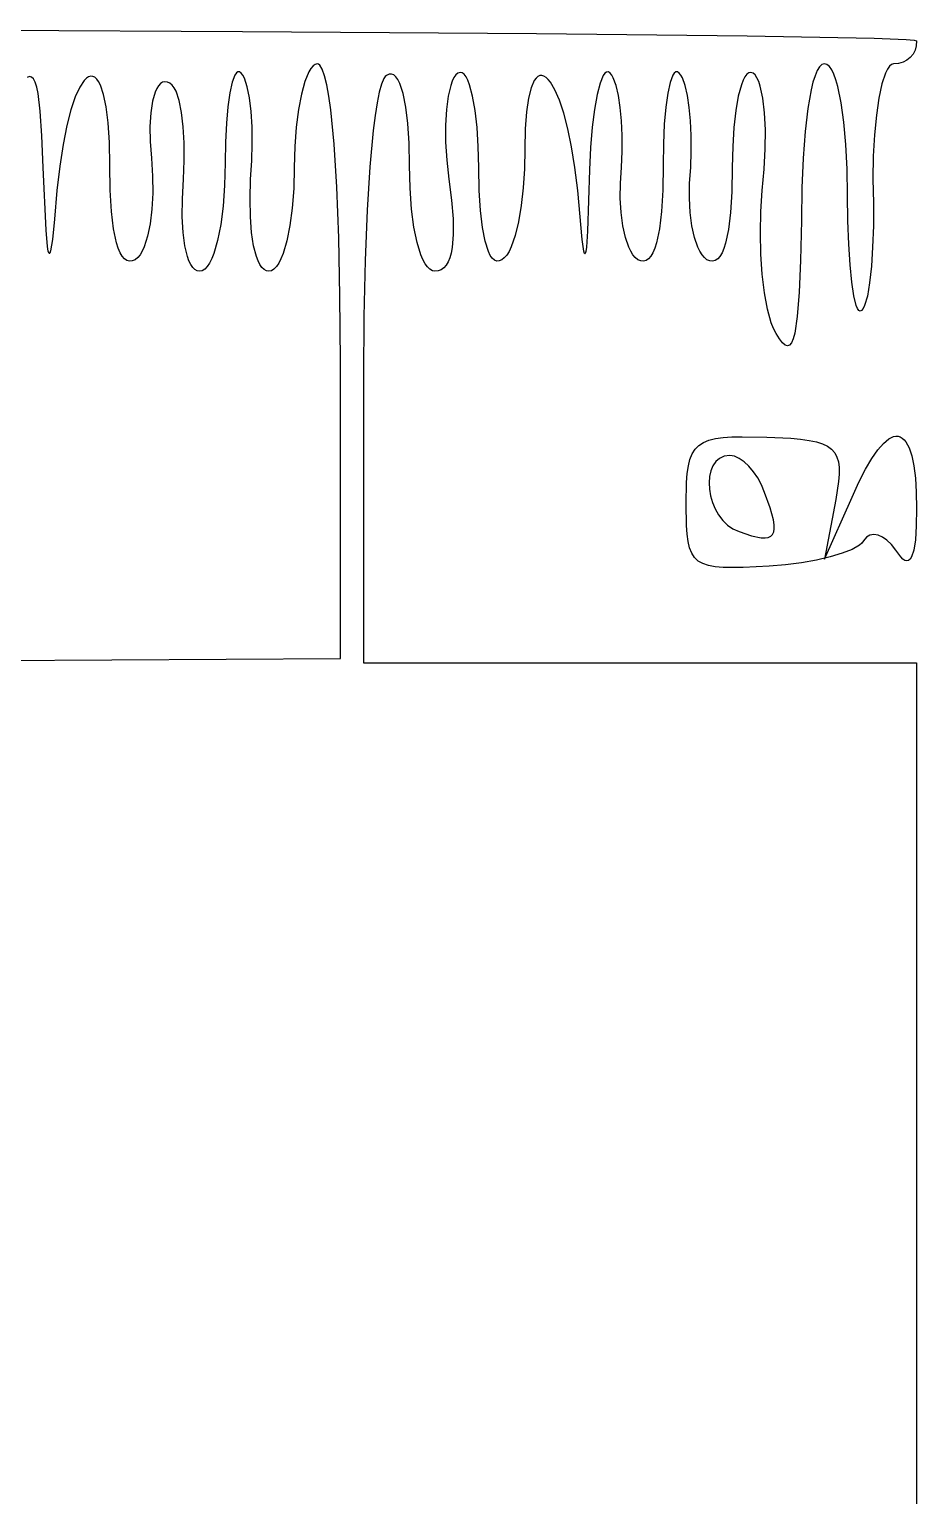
# Model space of a CAD drawing. Extents: x 27 to 7227, y -6929 to 395.
# Drawn here: x 6921 to 7227, y -6422 to -5917 of the extents above; entities that cross this region are included whole.
import ezdxf

# ---------------------------------------------------------------- set-up
doc = ezdxf.new("R2010")
doc.units = 0

msp = doc.modelspace()

# ---------------------------------------------------------------- linework, layer by layer
at = {"layer": 'Layer 1'}
for p, q in [((6864.97023, -5917.019241), (6994.624969, -5917.721136)), ((6994.624969, -5917.721136), (7095.858165, -5918.46954)), ((7095.858165, -5918.46954), (7168.445418, -5919.262127)), ((7168.445418, -5919.262127), (7212.16233, -5920.096572)), ((7212.16233, -5920.096572), (7223.124282, -5920.528765)), ((7223.124282, -5920.528765), (7225.868861, -5920.748477)), ((7226.213992, -5924.219964), (7225.528763, -5925.57492)), ((7225.868861, -5920.748477), (7226.7845, -5920.97055)), ((7226.638772, -5922.678973), (7226.213992, -5924.219964)), ((7226.7845, -5920.97055), (7226.638772, -5922.678973)), ((7018.91997, -5929.628286), (7018.194239, -5930.503233)), ((7019.657328, -5929.090528), (7018.91997, -5929.628286)), ((7020.4005, -5928.9074), (7019.657328, -5929.090528)), ((7020.842285, -5929.023164), (7020.4005, -5928.9074)), ((7021.274478, -5929.368422), (7020.842285, -5929.023164)), ((7022.108923, -5930.735208), (7021.274478, -5929.368422)), ((7194.160522, -5929.174118), (7193.326077, -5929.957596)), ((7195.0345, -5928.90805), (7194.160522, -5929.174118)), ((7195.908478, -5929.145826), (7195.0345, -5928.90805)), ((7196.742923, -5929.842877), (7195.908478, -5929.145826)), ((7197.53551, -5930.974784), (7196.742923, -5929.842877)), ((7217.400577, -5929.734354), (7216.713991, -5930.734097)), ((7218.112742, -5929.118308), (7217.400577, -5929.734354)), ((7218.847, -5928.90805), (7218.112742, -5929.118308)), ((7220.555423, -5928.762322), (7218.847, -5928.90805)), ((7222.096414, -5928.337542), (7220.555423, -5928.762322)), ((7223.45137, -5927.652313), (7222.096414, -5928.337542)), ((7224.601688, -5926.725238), (7223.45137, -5927.652313)), ((7225.528763, -5925.57492), (7224.601688, -5926.725238)), ((6921.282275, -5933.286758), (6920.474766, -5933.595658)), ((6922.014207, -5933.449923), (6921.282275, -5933.286758)), ((6922.674051, -5934.101432), (6922.014207, -5933.449923)), ((6923.265294, -5935.257562), (6922.674051, -5934.101432)), ((6940.110022, -5934.621048), (6938.576003, -5936.942804)), ((6940.870346, -5933.861671), (6940.110022, -5934.621048)), ((6941.620788, -5933.372481), (6940.870346, -5933.861671)), ((6942.357276, -5933.155367), (6941.620788, -5933.372481)), ((6943.075742, -5933.212219), (6942.357276, -5933.155367)), ((6943.772117, -5933.544926), (6943.075742, -5933.212219)), ((6944.44233, -5934.155377), (6943.772117, -5933.544926)), ((6945.082312, -5935.045462), (6944.44233, -5934.155377)), ((6991.999133, -5932.789434), (6991.053454, -5935.249751)), ((6992.514993, -5932.059827), (6991.999133, -5932.789434)), ((6993.056433, -5931.687175), (6992.514993, -5932.059827)), ((6993.621127, -5931.688919), (6993.056433, -5931.687175)), ((6994.20675, -5932.0825), (6993.621127, -5931.688919)), ((6994.783071, -5932.832647), (6994.20675, -5932.0825)), ((6995.31986, -5933.879287), (6994.783071, -5932.832647)), ((6996.265539, -5936.782981), (6995.31986, -5933.879287)), ((7016.144946, -5934.9768), (7014.943469, -5939.325375)), ((7017.485949, -5931.697928), (7016.144946, -5934.9768)), ((7018.194239, -5930.503233), (7017.485949, -5931.697928)), ((7022.90151, -5932.983341), (7022.108923, -5930.735208)), ((7023.649914, -5936.088403), (7022.90151, -5932.983341)), ((7043.348072, -5933.931193), (7042.513627, -5935.879717)), ((7043.780265, -5933.289977), (7043.348072, -5933.931193)), ((7044.22205, -5932.8768), (7043.780265, -5933.289977)), ((7045.096028, -5932.465779), (7044.22205, -5932.8768)), ((7045.930473, -5932.416363), (7045.096028, -5932.465779)), ((7046.72306, -5932.718088), (7045.930473, -5932.416363)), ((7047.471464, -5933.360491), (7046.72306, -5932.718088)), ((7048.173359, -5934.333105), (7047.471464, -5933.360491)), ((7048.82642, -5935.625467), (7048.173359, -5934.333105)), ((7066.85749, -5934.84039), (7066.323027, -5936.337004)), ((7067.45474, -5933.61934), (7066.85749, -5934.84039)), ((7068.112452, -5932.693622), (7067.45474, -5933.61934)), ((7068.8283, -5932.083), (7068.112452, -5932.693622)), ((7069.562558, -5931.838062), (7068.8283, -5932.083)), ((7070.274723, -5931.983796), (7069.562558, -5931.838062)), ((7070.961309, -5932.501598), (7070.274723, -5931.983796)), ((7071.618827, -5933.372866), (7070.961309, -5932.501598)), ((7072.243789, -5934.578995), (7071.618827, -5933.372866)), ((7072.832707, -5936.101384), (7072.243789, -5934.578995)), ((7095.122032, -5934.699729), (7094.029855, -5937.180392)), ((7095.72771, -5933.861626), (7095.122032, -5934.699729)), ((7096.367688, -5933.287606), (7095.72771, -5933.861626)), ((7097.037897, -5932.974617), (7096.367688, -5933.287606)), ((7097.734267, -5932.919606), (7097.037897, -5932.974617)), ((7098.452729, -5933.119522), (7097.734267, -5932.919606)), ((7099.189213, -5933.571313), (7098.452729, -5933.119522)), ((7099.939649, -5934.271925), (7099.189213, -5933.571313)), ((7100.699968, -5935.218308), (7099.939649, -5934.271925)), ((7118.871707, -5932.938805), (7117.769449, -5935.585149)), ((7119.445509, -5932.144089), (7118.871707, -5932.938805)), ((7120.029776, -5931.72493), (7119.445509, -5932.144089)), ((7120.621019, -5931.698771), (7120.029776, -5931.72493)), ((7121.21575, -5932.08305), (7120.621019, -5931.698771)), ((7121.792265, -5932.806068), (7121.21575, -5932.08305)), ((7122.330411, -5933.77442), (7121.792265, -5932.806068)), ((7123.286941, -5936.386664), (7122.330411, -5933.77442)), ((7142.820633, -5932.802386), (7141.874954, -5935.292156)), ((7143.336493, -5932.065609), (7142.820633, -5932.802386)), ((7143.877933, -5931.689276), (7143.336493, -5932.065609)), ((7144.442627, -5931.689663), (7143.877933, -5931.689276)), ((7145.02825, -5932.08305), (7144.442627, -5931.689663)), ((7145.604765, -5932.806068), (7145.02825, -5932.08305)), ((7146.142911, -5933.77442), (7145.604765, -5932.806068)), ((7147.099441, -5936.386664), (7146.142911, -5933.77442)), ((7167.012761, -5934.579023), (7166.423843, -5936.101412)), ((7167.637723, -5933.372895), (7167.012761, -5934.579023)), ((7168.295241, -5932.501629), (7167.637723, -5933.372895)), ((7168.981827, -5931.983831), (7168.295241, -5932.501629)), ((7169.693992, -5931.838104), (7168.981827, -5931.983831)), ((7170.42825, -5932.08305), (7169.693992, -5931.838104)), ((7171.144098, -5932.71209), (7170.42825, -5932.08305)), ((7171.80181, -5933.692269), (7171.144098, -5932.71209)), ((7172.39906, -5935.002658), (7171.80181, -5933.692269)), ((7191.785086, -5932.988414), (7191.083191, -5935.191571)), ((7192.53349, -5931.236392), (7191.785086, -5932.988414)), ((7193.326077, -5929.957596), (7192.53349, -5931.236392)), ((7198.283914, -5932.517131), (7197.53551, -5930.974784)), ((7198.985809, -5934.445501), (7198.283914, -5932.517131)), ((7199.63887, -5936.735477), (7198.985809, -5934.445501)), ((7216.056473, -5932.095445), (7214.842593, -5935.814592)), ((7216.713991, -5930.734097), (7216.056473, -5932.095445)), ((6923.791424, -5936.934593), (6923.265294, -5935.257562)), ((6924.255931, -5939.1488), (6923.791424, -5936.934593)), ((6925.014024, -5945.253861), (6924.255931, -5939.1488)), ((6938.576003, -5936.942804), (6937.051286, -5940.322633)), ((6945.687995, -5936.21707), (6945.082312, -5935.045462)), ((6946.78018, -5939.412413), (6945.687995, -5936.21707)), ((6947.686329, -5943.756523), (6946.78018, -5939.412413)), ((6964.537243, -5938.662059), (6963.647375, -5941.806062)), ((6965.087985, -5937.431897), (6964.537243, -5938.662059)), ((6965.706164, -5936.448233), (6965.087985, -5937.431897)), ((6966.389456, -5935.725018), (6965.706164, -5936.448233)), ((6967.135534, -5935.276206), (6966.389456, -5935.725018)), ((6967.942074, -5935.115749), (6967.135534, -5935.276206)), ((6968.80675, -5935.2576), (6967.942074, -5935.115749)), ((6969.662706, -5935.570945), (6968.80675, -5935.2576)), ((6970.44541, -5936.201714), (6969.662706, -5935.570945)), ((6971.156025, -5937.132467), (6970.44541, -5936.201714)), ((6971.795715, -5938.345762), (6971.156025, -5937.132467)), ((6972.866967, -5941.550217), (6971.795715, -5938.345762)), ((6990.238, -5938.9286), (6989.571374, -5943.686455)), ((6991.053454, -5935.249751), (6990.238, -5938.9286)), ((6997.025183, -5940.635453), (6996.265539, -5936.782981)), ((7014.943469, -5939.325375), (7013.928027, -5944.604129)), ((7024.351809, -5940.025975), (7023.649914, -5936.088403)), ((7025.00487, -5944.77164), (7024.351809, -5940.025975)), ((7041.72104, -5938.686327), (7040.972636, -5942.31498)), ((7042.513627, -5935.879717), (7041.72104, -5938.686327)), ((7049.976738, -5939.127575), (7048.82642, -5935.625467)), ((7050.903813, -5943.783099), (7049.976738, -5939.127575)), ((7066.323027, -5936.337004), (7065.451762, -5940.077861)), ((7073.888456, -5940.020525), (7072.832707, -5936.101384)), ((7074.758171, -5944.981463), (7073.888456, -5940.020525)), ((7094.029855, -5937.180392), (7093.123712, -5940.754014)), ((7102.233979, -5937.836174), (7100.699968, -5935.218308)), ((7103.758688, -5941.400494), (7102.233979, -5937.836174)), ((7116.750906, -5939.524438), (7115.843985, -5944.617147)), ((7117.769449, -5935.585149), (7116.750906, -5939.524438)), ((7124.076041, -5939.798861), (7123.286941, -5936.386664)), ((7124.688406, -5943.890088), (7124.076041, -5939.798861)), ((7141.0595, -5939.028363), (7140.392874, -5943.880779)), ((7141.874954, -5935.292156), (7141.0595, -5939.028363)), ((7147.888541, -5939.798861), (7147.099441, -5936.386664)), ((7148.500906, -5943.890088), (7147.888541, -5939.798861)), ((7165.368094, -5940.020556), (7164.498379, -5944.9815)), ((7166.423843, -5936.101412), (7165.368094, -5940.020556)), ((7172.933523, -5936.62233), (7172.39906, -5935.002658)), ((7173.804788, -5940.705804), (7172.933523, -5936.62233)), ((7190.43013, -5937.823772), (7189.279812, -5944.286938)), ((7191.083191, -5935.191571), (7190.43013, -5937.823772)), ((7200.789188, -5942.302575), (7199.63887, -5936.735477)), ((7214.842593, -5935.814592), (7213.786844, -5940.715062)), ((6935.568427, -5944.745421), (6934.159982, -5950.196052)), ((6937.051286, -5940.322633), (6935.568427, -5944.745421)), ((6948.373887, -5949.264513), (6947.686329, -5943.756523)), ((6963.647375, -5941.806062), (6963.055163, -5945.768621)), ((6973.668469, -5945.67555), (6972.866967, -5941.550217)), ((6989.571374, -5943.686455), (6989.07218, -5949.383791)), ((6997.580187, -5945.278575), (6997.025183, -5940.635453)), ((7013.928027, -5944.604129), (7013.145129, -5950.673534)), ((7026.155188, -5956.589575), (7025.00487, -5944.77164)), ((7040.972636, -5942.31498), (7040.270741, -5946.729629)), ((7051.589042, -5949.508322), (7050.903813, -5943.783099)), ((7064.85955, -5944.683781), (7064.564994, -5949.996635)), ((7065.451762, -5940.077861), (7064.85955, -5944.683781)), ((7075.413945, -5950.835372), (7074.758171, -5944.981463)), ((7093.123712, -5940.754014), (7092.436159, -5945.445011)), ((7105.241539, -5945.886852), (7103.758688, -5941.400494)), ((7115.843985, -5944.617147), (7115.07659, -5950.723752)), ((7125.114737, -5948.539422), (7124.688406, -5943.890088)), ((7140.392874, -5943.880779), (7139.89368, -5949.719183)), ((7148.927237, -5948.539422), (7148.500906, -5943.890088)), ((7164.498379, -5944.9815), (7163.842605, -5950.835415)), ((7174.397, -5945.775263), (7173.804788, -5940.705804)), ((7189.279812, -5944.286938), (7188.352737, -5952.20118)), ((7201.716263, -5949.023089), (7200.789188, -5942.302575)), ((7213.786844, -5940.715062), (7212.917129, -5946.620125)), ((6925.567479, -5953.702969), (6925.014024, -5945.253861)), ((6948.810296, -5955.951501), (6948.373887, -5949.264513)), ((6963.055163, -5945.768621), (6962.779211, -5950.438111)), ((6974.209521, -5950.582233), (6973.668469, -5945.67555)), ((6989.07218, -5949.383791), (6988.759021, -5955.881081)), ((6997.91195, -5950.554219), (6997.580187, -5945.278575)), ((7040.270741, -5946.729629), (7039.61768, -5951.894231)), ((7052.013822, -5956.219528), (7051.589042, -5949.508322)), ((7064.564994, -5949.996635), (7064.586698, -5955.858293)), ((7092.436159, -5945.445011), (7091.999753, -5951.2778)), ((7106.649977, -5951.270828), (7105.241539, -5945.886852)), ((7125.34573, -5953.625942), (7125.114737, -5948.539422)), ((7139.89368, -5949.719183), (7139.580521, -5956.413348)), ((7149.15823, -5953.625942), (7148.927237, -5948.539422)), ((7174.691556, -5951.663276), (7174.397, -5945.775263)), ((7202.401492, -5956.701681), (7201.716263, -5949.023089)), ((7212.917129, -5946.620125), (7212.261355, -5953.353048)), ((6925.9442, -5964.62635), (6925.567479, -5953.702969)), ((6934.159982, -5950.196052), (6932.858509, -5956.659411)), ((6962.779211, -5950.438111), (6962.838122, -5955.702912)), ((6974.499426, -5956.130737), (6974.209521, -5950.582233)), ((6998.001867, -5956.304256), (6997.91195, -5950.554219)), ((7013.145129, -5950.673534), (7012.641284, -5957.394067)), ((7039.61768, -5951.894231), (7038.467363, -5964.329112)), ((7075.827873, -5957.433426), (7075.413945, -5950.835372)), ((7091.999753, -5951.2778), (7091.84705, -5958.2768)), ((7107.951446, -5957.528006), (7106.649977, -5951.270828)), ((7115.07659, -5950.723752), (7114.476626, -5957.704728)), ((7125.372085, -5959.028726), (7125.34573, -5953.625942)), ((7149.184585, -5959.028726), (7149.15823, -5953.625942)), ((7163.842605, -5950.835415), (7163.428677, -5957.433474)), ((7174.669852, -5958.202414), (7174.691556, -5951.663276)), ((7188.352737, -5952.20118), (7187.667508, -5961.389767)), ((7212.261355, -5953.353048), (7211.847427, -5960.737101)), ((6932.858509, -5956.659411), (6931.696563, -5964.120382)), ((6948.963, -5963.8326), (6948.810296, -5955.951501)), ((6962.838122, -5955.702912), (6963.2505, -5961.4514)), ((6974.547485, -5962.181536), (6974.499426, -5956.130737)), ((6988.759021, -5955.881081), (6988.6505, -5963.0388)), ((6997.831335, -5962.370559), (6998.001867, -5956.304256)), ((7012.641284, -5957.394067), (7012.463, -5964.6262)), ((7027.082263, -5971.346863), (7026.155188, -5956.589575)), ((7052.15955, -5963.833), (7052.013822, -5956.219528)), ((7064.586698, -5955.858293), (7064.943266, -5962.110625)), ((7075.97205, -5964.6268), (7075.827873, -5957.433426)), ((7091.84705, -5958.2768), (7091.701322, -5965.057798)), ((7109.113389, -5964.63397), (7107.951446, -5957.528006)), ((7114.476626, -5957.704728), (7114.072, -5965.42055)), ((7125.1845, -5964.62685), (7125.372085, -5959.028726)), ((7139.580521, -5956.413348), (7139.472, -5963.83305)), ((7148.997, -5964.62685), (7149.184585, -5959.028726)), ((7163.428677, -5957.433474), (7163.2845, -5964.62685)), ((7174.313284, -5965.225249), (7174.669852, -5958.202414)), ((7202.826272, -5965.143014), (7202.401492, -5956.701681)), ((6927.023204, -5986.181623), (6925.9442, -5964.62635)), ((6931.696563, -5964.120382), (6930.7067, -5972.56385)), ((6949.110278, -5972.42589), (6948.963, -5963.8326)), ((6963.2505, -5961.4514), (6963.662878, -5967.607599)), ((6974.363, -5968.5951), (6974.547485, -5962.181536)), ((6988.6505, -5963.0388), (6988.470666, -5970.794932)), ((6997.38175, -5968.595), (6997.831335, -5962.370559)), ((7012.463, -5964.6262), (7012.283166, -5971.858333)), ((7038.467363, -5964.329112), (7037.540287, -5979.331268)), ((7052.339384, -5971.782902), (7052.15955, -5963.833)), ((7064.943266, -5962.110625), (7065.6533, -5968.5955)), ((7076.117778, -5972.502288), (7075.97205, -5964.6268)), ((7091.701322, -5965.057798), (7091.276542, -5971.596945)), ((7110.10325, -5972.5643), (7109.113389, -5964.63397)), ((7124.772122, -5969.962958), (7125.1845, -5964.62685)), ((7139.472, -5963.83305), (7139.324722, -5972.42634)), ((7148.584622, -5969.962958), (7148.997, -5964.62685)), ((7163.2845, -5964.62685), (7163.137222, -5972.958124)), ((7173.60325, -5972.56435), (7174.313284, -5965.225249)), ((7187.667508, -5961.389767), (7187.242728, -5971.675968)), ((7202.972, -5974.15175), (7202.826272, -5965.143014)), ((7211.847427, -5960.737101), (7211.70325, -5968.59555)), ((6963.662878, -5967.607599), (6963.721789, -5973.494055)), ((6973.950622, -5975.428791), (6974.363, -5968.5951)), ((6997.231372, -5975.428691), (6997.38175, -5968.595)), ((7065.6533, -5968.5955), (7066.620683, -5975.884978)), ((7114.072, -5965.42055), (7113.451883, -5986.516909)), ((7124.713211, -5975.168842), (7124.772122, -5969.962958)), ((7148.525711, -5975.168842), (7148.584622, -5969.962958)), ((7211.70325, -5968.59555), (7211.890835, -5976.822955)), ((6930.7067, -5972.56385), (6929.883494, -5982.445417)), ((6949.54591, -5979.744836), (6949.110278, -5972.42589)), ((6963.721789, -5973.494055), (6963.445837, -5978.989842)), ((6988.470666, -5970.794932), (6987.955969, -5977.909239)), ((7012.283166, -5971.858333), (7011.768469, -5978.578866)), ((7027.767492, -5988.848159), (7027.082263, -5971.346863)), ((7052.854081, -5978.91425), (7052.339384, -5971.782902)), ((7076.542558, -5979.410394), (7076.117778, -5972.502288)), ((7091.276542, -5971.596945), (7090.591313, -5977.726811)), ((7111.616336, -5989.419057), (7110.10325, -5972.5643)), ((7124.989163, -5980.114277), (7124.713211, -5975.168842)), ((7139.324722, -5972.42634), (7138.88909, -5979.745286)), ((7148.801663, -5980.114277), (7148.525711, -5975.168842)), ((7163.137222, -5972.958124), (7162.70159, -5980.08017)), ((7173.156766, -5979.822822), (7173.60325, -5972.56435)), ((7187.242728, -5971.675968), (7187.097, -5982.88305)), ((7203.07897, -5983.019411), (7202.972, -5974.15175)), ((6950.260595, -5985.780135), (6949.54591, -5979.744836)), ((6963.445837, -5978.989842), (6962.853625, -5983.974038)), ((6973.891711, -5981.592756), (6973.950622, -5975.428791)), ((6987.955969, -5977.909239), (6987.143615, -5984.260798)), ((6997.369348, -5981.592656), (6997.231372, -5975.428691)), ((7011.768469, -5978.578866), (7010.956115, -5984.648271)), ((7037.540287, -5979.331268), (7036.855058, -5996.612339)), ((7053.666435, -5985.152629), (7052.854081, -5978.91425)), ((7066.620683, -5975.884978), (7067.141581, -5982.262883)), ((7077.227787, -5985.276702), (7076.542558, -5979.410394)), ((7090.591313, -5977.726811), (7089.664238, -5983.279962)), ((7125.581375, -5984.669038), (7124.989163, -5980.114277)), ((7138.88909, -5979.745286), (7138.174405, -5985.780585)), ((7149.393875, -5984.669038), (7148.801663, -5980.114277)), ((7162.70159, -5980.08017), (7161.986905, -5985.974384)), ((7173.007937, -5987.174311), (7173.156766, -5979.822822)), ((7211.890835, -5976.822955), (7211.86448, -5984.706194)), ((6929.883494, -5982.445417), (6929.181212, -5989.406233)), ((6962.853625, -5983.974038), (6961.963757, -5988.325715)), ((6974.167663, -5987.01258), (6973.891711, -5981.592756)), ((6987.143615, -5984.260798), (6986.070813, -5989.728687)), ((6997.786376, -5987.01248), (6997.369348, -5981.592656)), ((7010.956115, -5984.648271), (7009.883313, -5989.927025)), ((7054.739238, -5990.423625), (7053.666435, -5985.152629)), ((7067.141581, -5982.262883), (7067.215995, -5987.710612)), ((7078.154863, -5990.0268), (7077.227787, -5985.276702)), ((7089.664238, -5983.279962), (7088.51392, -5988.088969)), ((7126.471243, -5988.7029), (7125.581375, -5984.669038)), ((7150.283743, -5988.7029), (7149.393875, -5984.669038)), ((7187.097, -5982.88305), (7186.754385, -5996.632586)), ((7203.381277, -5991.068526), (7203.07897, -5983.019411)), ((7211.86448, -5984.706194), (7211.633487, -5992.04993)), ((6927.520848, -5991.833992), (6927.023204, -5986.181623)), ((6929.181212, -5989.406233), (6928.571947, -5993.353279)), ((6951.245031, -5990.522488), (6950.260595, -5985.780135)), ((6951.835499, -5992.405902), (6951.245031, -5990.522488)), ((6961.963757, -5988.325715), (6960.794836, -5991.923952)), ((6974.759875, -5991.61385), (6974.167663, -5987.01258)), ((6986.070813, -5989.728687), (6984.774768, -5994.191985)), ((6998.473156, -5991.61375), (6997.786376, -5987.01248)), ((7009.883313, -5989.927025), (7008.587268, -5994.2756)), ((7028.192272, -6008.89812), (7027.767492, -5988.848159)), ((7056.035282, -5994.652824), (7054.739238, -5990.423625)), ((7067.215995, -5987.710612), (7066.843925, -5992.209563)), ((7079.30518, -5993.586273), (7078.154863, -5990.0268)), ((7088.51392, -5988.088969), (7087.158964, -5991.986398)), ((7112.196146, -5993.395551), (7111.616336, -5989.419057)), ((7113.451883, -5986.516909), (7113.095315, -5992.028193)), ((7127.640164, -5992.085639), (7126.471243, -5988.7029)), ((7137.189969, -5990.522937), (7136.599501, -5992.406352)), ((7138.174405, -5985.780585), (7137.189969, -5990.522937)), ((7151.452664, -5992.085639), (7150.283743, -5988.7029)), ((7161.986905, -5985.974384), (7161.002469, -5990.622162)), ((7173.156766, -5994.414179), (7173.007937, -5987.174311)), ((6927.771414, -5993.419554), (6927.520848, -5991.833992)), ((6928.027794, -5994.193537), (6927.771414, -5993.419554)), ((6928.159254, -5994.279821), (6928.027794, -5994.193537)), ((6928.293475, -5994.16757), (6928.159254, -5994.279821)), ((6928.571947, -5993.353279), (6928.293475, -5994.16757)), ((6952.489917, -5993.962591), (6951.835499, -5992.405902)), ((6953.207121, -5995.191393), (6952.489917, -5993.962591)), ((6953.985949, -5996.091145), (6953.207121, -5995.191393)), ((6959.365466, -5994.647821), (6958.558926, -5995.64408)), ((6960.111544, -5993.40274), (6959.365466, -5994.647821)), ((6960.794836, -5991.923952), (6960.111544, -5993.40274)), ((6975.649743, -5995.322151), (6974.759875, -5991.61385)), ((6976.200485, -5996.818183), (6975.649743, -5995.322151)), ((6984.774768, -5994.191985), (6984.054656, -5996.009123)), ((6999.420385, -5995.322051), (6998.473156, -5991.61375)), ((6999.988761, -5996.818083), (6999.420385, -5995.322051)), ((7008.587268, -5994.2756), (7007.867156, -5996.057469)), ((7056.755394, -5996.353496), (7056.035282, -5994.652824)), ((7066.490458, -5994.097432), (7066.02537, -5995.74113)), ((7066.843925, -5992.209563), (7066.490458, -5994.097432)), ((7079.958241, -5994.89627), (7079.30518, -5993.586273)), ((7080.660136, -5995.880706), (7079.958241, -5994.89627)), ((7085.617973, -5994.804819), (7084.783528, -5995.757079)), ((7086.41056, -5993.540949), (7085.617973, -5994.804819)), ((7087.158964, -5991.986398), (7086.41056, -5993.540949)), ((7112.450006, -5994.234452), (7112.196146, -5993.395551)), ((7112.568943, -5994.361987), (7112.450006, -5994.234452)), ((7112.682938, -5994.293169), (7112.568943, -5994.361987)), ((7112.897266, -5993.561237), (7112.682938, -5994.293169)), ((7113.095315, -5992.028193), (7112.897266, -5993.561237)), ((7128.323456, -5993.492142), (7127.640164, -5992.085639)), ((7129.069534, -5994.687031), (7128.323456, -5993.492142)), ((7129.876074, -5995.654026), (7129.069534, -5994.687031)), ((7135.227879, -5995.191843), (7134.449051, -5996.091595)), ((7135.945083, -5993.963041), (7135.227879, -5995.191843)), ((7136.599501, -5992.406352), (7135.945083, -5993.963041)), ((7152.135956, -5993.492142), (7151.452664, -5992.085639)), ((7152.882034, -5994.687031), (7152.135956, -5993.492142)), ((7153.688574, -5995.654026), (7152.882034, -5994.687031)), ((7159.040379, -5995.216068), (7158.261551, -5996.103998)), ((7159.757583, -5994.004902), (7159.040379, -5995.216068)), ((7160.412001, -5992.472825), (7159.757583, -5994.004902)), ((7161.002469, -5990.622162), (7160.412001, -5992.472825)), ((7173.60325, -6001.337788), (7173.156766, -5994.414179)), ((7203.851016, -5998.150263), (7203.381277, -5991.068526)), ((7211.633487, -5992.04993), (7211.207156, -5998.658825)), ((6954.825239, -5996.660685), (6953.985949, -5996.091145)), ((6955.723828, -5996.898849), (6954.825239, -5996.660685)), ((6956.680552, -5996.804475), (6955.723828, -5996.898849)), ((6957.69425, -5996.3764), (6956.680552, -5996.804475)), ((6958.558926, -5995.64408), (6957.69425, -5996.3764)), ((6976.818664, -5998.063069), (6976.200485, -5996.818183)), ((6977.501956, -5999.047505), (6976.818664, -5998.063069)), ((6978.248034, -5999.76219), (6977.501956, -5999.047505)), ((6979.054574, -6000.197822), (6978.248034, -5999.76219)), ((6979.91925, -6000.3451), (6979.054574, -6000.197822)), ((6980.802142, -6000.161584), (6979.91925, -6000.3451)), ((6981.661779, -5999.621113), (6980.802142, -6000.161584)), ((6982.493511, -5998.738802), (6981.661779, -5999.621113)), ((6983.292687, -5997.529767), (6982.493511, -5998.738802)), ((6984.054656, -5996.009123), (6983.292687, -5997.529767)), ((7000.618762, -5998.062969), (6999.988761, -5996.818083)), ((7001.309223, -5999.047405), (7000.618762, -5998.062969)), ((7002.058984, -5999.76209), (7001.309223, -5999.047405)), ((7002.86688, -6000.197722), (7002.058984, -5999.76209)), ((7003.73175, -6000.345), (7002.86688, -6000.197722)), ((7004.614642, -6000.161872), (7003.73175, -6000.345)), ((7005.474279, -5999.624114), (7004.614642, -6000.161872)), ((7006.306011, -5998.749167), (7005.474279, -5999.624114)), ((7007.105187, -5997.554472), (7006.306011, -5998.749167)), ((7007.867156, -5996.057469), (7007.105187, -5997.554472)), ((7036.855058, -5996.612339), (7036.430278, -6015.883969)), ((7057.517363, -5997.765812), (7056.755394, -5996.353496)), ((7058.316539, -5998.880473), (7057.517363, -5997.765812)), ((7059.148271, -5999.688176), (7058.316539, -5998.880473)), ((7060.007908, -6000.179619), (7059.148271, -5999.688176)), ((7060.8908, -6000.3455), (7060.007908, -6000.179619)), ((7062.025614, -6000.215663), (7060.8908, -6000.3455)), ((7063.048808, -5999.827702), (7062.025614, -6000.215663)), ((7063.96038, -5999.183943), (7063.048808, -5999.827702)), ((7064.760331, -5998.286711), (7063.96038, -5999.183943)), ((7065.448661, -5997.138331), (7064.760331, -5998.286711)), ((7066.02537, -5995.74113), (7065.448661, -5997.138331)), ((7081.40854, -5996.530279), (7080.660136, -5995.880706)), ((7082.201127, -5996.835687), (7081.40854, -5996.530279)), ((7083.035572, -5996.787628), (7082.201127, -5996.835687)), ((7083.90955, -5996.3768), (7083.035572, -5996.787628)), ((7084.783528, -5995.757079), (7083.90955, -5996.3768)), ((7130.74075, -5996.37685), (7129.876074, -5995.654026)), ((7131.754448, -5996.804925), (7130.74075, -5996.37685)), ((7132.711172, -5996.899299), (7131.754448, -5996.804925)), ((7133.609761, -5996.661135), (7132.711172, -5996.899299)), ((7134.449051, -5996.091595), (7133.609761, -5996.661135)), ((7154.55325, -5996.37685), (7153.688574, -5995.654026)), ((7155.566948, -5996.805118), (7154.55325, -5996.37685)), ((7156.523672, -5996.900849), (7155.566948, -5996.805118)), ((7157.422261, -5996.666367), (7156.523672, -5996.900849)), ((7158.261551, -5996.103998), (7157.422261, -5996.666367)), ((7186.754385, -5996.632586), (7186.290848, -6007.600908)), ((7204.460281, -6004.115794), (7203.851016, -5998.150263)), ((7211.207156, -5998.658825), (7210.594791, -6004.337542)), ((7174.347391, -6007.740497), (7173.60325, -6001.337788)), ((7205.181167, -6008.816288), (7204.460281, -6004.115794)), ((7210.594791, -6004.337542), (7209.805691, -6008.890744)), ((7028.338, -6031.3014), (7028.192272, -6008.89812)), ((7175.389187, -6013.41767), (7174.347391, -6007.740497)), ((7186.290848, -6007.600908), (7185.659878, -6015.908935)), ((7205.98577, -6012.102915), (7205.181167, -6008.816288)), ((7209.805691, -6008.890744), (7208.849161, -6012.123092)), ((7176.728641, -6018.164667), (7175.389187, -6013.41767)), ((7206.410744, -6013.169519), (7205.98577, -6012.102915)), ((7206.846182, -6013.826846), (7206.410744, -6013.169519)), ((7207.288597, -6014.05629), (7206.846182, -6013.826846)), ((7207.7345, -6013.83925), (7207.288597, -6014.05629)), ((7208.311015, -6013.182904), (7207.7345, -6013.83925)), ((7208.849161, -6012.123092), (7208.311015, -6013.182904)), ((7036.430278, -6015.883969), (7036.28455, -6036.8578)), ((7177.509988, -6020.1254), (7176.728641, -6018.164667)), ((7178.36575, -6021.77685), (7177.509988, -6020.1254)), ((7185.659878, -6015.908935), (7184.814969, -6021.677588)), ((7179.501533, -6023.616078), (7178.36575, -6021.77685)), ((7180.531509, -6024.956497), (7179.501533, -6023.616078)), ((7181.461491, -6025.782992), (7180.531509, -6024.956497)), ((7182.297293, -6026.080448), (7181.461491, -6025.782992)), ((7183.044728, -6025.833751), (7182.297293, -6026.080448)), ((7183.70961, -6025.027785), (7183.044728, -6025.833751)), ((7184.297752, -6023.647436), (7183.70961, -6025.027785)), ((7184.814969, -6021.677588), (7184.297752, -6023.647436)), ((7028.33805, -6031.30085), (7028.338, -6031.3014)), ((7028.33805, -6133.69485), (7028.33805, -6031.30085)), ((7036.28455, -6036.8578), (7036.28455, -6135.2828)), ((7150.495543, -6061.67134), (7151.765619, -6060.378588)), ((7151.765619, -6060.378588), (7153.33335, -6059.355585)), ((7153.33335, -6059.355585), (7155.228967, -6058.575591)), ((7155.228967, -6058.575591), (7157.482702, -6058.011861)), ((7157.482702, -6058.011861), (7160.124784, -6057.637655)), ((7160.124784, -6057.637655), (7163.185444, -6057.426228)), ((7163.185444, -6057.426228), (7166.694913, -6057.350838)), ((7166.694913, -6057.350838), (7175.1812, -6057.5012)), ((7175.1812, -6057.5012), (7183.399289, -6057.901175)), ((7183.399289, -6057.901175), (7186.788031, -6058.209296)), ((7186.788031, -6058.209296), (7189.729128, -6058.61741)), ((7189.729128, -6058.61741), (7192.246997, -6059.146447)), ((7192.246997, -6059.146447), (7194.366054, -6059.817335)), ((7194.366054, -6059.817335), (7196.110716, -6060.651004)), ((7196.110716, -6060.651004), (7197.5054, -6061.668381)), ((7213.380419, -6061.90396), (7215.332238, -6059.65042)), ((7215.332238, -6059.65042), (7217.163134, -6058.116601)), ((7217.163134, -6058.116601), (7218.863805, -6057.301343)), ((7218.863805, -6057.301343), (7219.6624, -6057.16281)), ((7219.6624, -6057.16281), (7220.42495, -6057.203481)), ((7220.42495, -6057.203481), (7221.150293, -6057.423211)), ((7221.150293, -6057.423211), (7221.837267, -6057.821854)), ((7221.837267, -6057.821854), (7222.484708, -6058.399265)), ((7222.484708, -6058.399265), (7223.091454, -6059.155298)), ((7223.091454, -6059.155298), (7224.178209, -6061.20265)), ((7224.178209, -6061.20265), (7225.088231, -6063.962749)), ((7148.168945, -6067.435527), (7148.727437, -6065.173067)), ((7148.727437, -6065.173067), (7149.492893, -6063.260586)), ((7149.492893, -6063.260586), (7150.495543, -6061.67134)), ((7157.627527, -6065.928448), (7156.614991, -6067.385917)), ((7158.938881, -6064.813982), (7157.627527, -6065.928448)), ((7160.554867, -6064.101816), (7158.938881, -6064.813982)), ((7162.4813, -6063.85125), (7160.554867, -6064.101816)), ((7164.034677, -6064.103948), (7162.4813, -6063.85125)), ((7165.681076, -6064.831035), (7164.034677, -6064.103948)), ((7167.364685, -6065.986003), (7165.681076, -6064.831035)), ((7169.029694, -6067.522344), (7167.364685, -6065.986003)), ((7197.5054, -6061.668381), (7198.574523, -6062.890397)), ((7198.574523, -6062.890397), (7199.342503, -6064.33798)), ((7199.342503, -6064.33798), (7199.833755, -6066.032058)), ((7199.833755, -6066.032058), (7200.072697, -6067.993562)), ((7209.15122, -6068.574859), (7211.316979, -6064.878386)), ((7211.316979, -6064.878386), (7213.380419, -6061.90396)), ((7225.088231, -6063.962749), (7225.812218, -6067.434431)), ((7147.551929, -6073.117351), (7147.787185, -6070.074707)), ((7147.787185, -6070.074707), (7148.168945, -6067.435527)), ((7155.463124, -6071.092666), (7155.312164, -6073.223348)), ((7155.895462, -6069.127089), (7155.463124, -6071.092666)), ((7156.614991, -6067.385917), (7155.895462, -6069.127089)), ((7170.620291, -6069.393547), (7169.029694, -6067.522344)), ((7172.080665, -6071.553105), (7170.620291, -6069.393547)), ((7200.083745, -6070.243419), (7199.891318, -6072.802558)), ((7200.072697, -6067.993562), (7200.083745, -6070.243419)), ((7206.892443, -6072.994543), (7209.15122, -6068.574859)), ((7225.812218, -6067.434431), (7226.340868, -6071.616534)), ((7147.4, -6080.52), (7147.551929, -6073.117351)), ((7155.312164, -6073.223348), (7155.436769, -6075.459838)), ((7155.436769, -6075.459838), (7155.831125, -6077.742835)), ((7173.355005, -6073.954509), (7172.080665, -6071.553105)), ((7174.3875, -6076.55125), (7173.355005, -6073.954509)), ((7199.891318, -6072.802558), (7198.9937, -6078.9324)), ((7204.54995, -6078.1386), (7206.892443, -6072.994543)), ((7226.340868, -6071.616534), (7226.664879, -6076.507894)), ((7147.520923, -6087.886876), (7147.4, -6080.5199)), ((7147.4, -6080.5199), (7147.4, -6080.52)), ((7155.831125, -6077.742835), (7156.489418, -6080.013042)), ((7156.489418, -6080.013042), (7157.405835, -6082.21116)), ((7174.38755, -6076.55125), (7174.3875, -6076.55125)), ((7176.356436, -6081.884241), (7174.38755, -6076.55125)), ((7195.02495, -6099.5699), (7204.54995, -6078.1386)), ((7198.9937, -6078.9324), (7195.02495, -6099.5699)), ((7226.664879, -6076.507894), (7226.77495, -6082.10735)), ((7157.405835, -6082.21116), (7158.574562, -6084.277889)), ((7158.574562, -6084.277889), (7159.989785, -6086.153932)), ((7159.989785, -6086.153932), (7161.645692, -6087.779988)), ((7177.488157, -6086.026612), (7176.356436, -6081.884241)), ((7177.734267, -6087.674568), (7177.488157, -6086.026612)), ((7226.77495, -6082.10735), (7226.663329, -6088.060475)), ((7147.724399, -6090.886686), (7147.520923, -6087.886876)), ((7148.069727, -6093.467918), (7147.724399, -6090.886686)), ((7161.645692, -6087.779988), (7163.536468, -6089.096761)), ((7163.536468, -6089.096761), (7165.6563, -6090.04495)), ((7165.6563, -6090.04495), (7169.938211, -6091.483622)), ((7169.938211, -6091.483622), (7173.271346, -6092.178154)), ((7176.532784, -6091.66191), (7177.165694, -6091.037144)), ((7177.165694, -6091.037144), (7177.575361, -6090.170533)), ((7177.575361, -6090.170533), (7177.76411, -6089.052775)), ((7177.76411, -6089.052775), (7177.734267, -6087.674568)), ((7210.701512, -6091.26028), (7209.517089, -6091.988917)), ((7212.034764, -6091.015333), (7210.701512, -6091.26028)), ((7213.479637, -6091.235475), (7212.034764, -6091.015333)), ((7214.998925, -6091.902101), (7213.479637, -6091.235475)), ((7226.663329, -6088.060475), (7226.328466, -6092.822975)), ((7148.591788, -6095.658477), (7148.069727, -6093.467918)), ((7149.325464, -6097.486268), (7148.591788, -6095.658477)), ((7173.271346, -6092.178154), (7174.587935, -6092.223113)), ((7174.587935, -6092.223113), (7175.674306, -6092.054132)), ((7175.674306, -6092.054132), (7176.532784, -6091.66191)), ((7204.549951, -6096.146803), (7201.15171, -6097.517262)), ((7207.055224, -6094.70193), (7204.549951, -6096.146803)), ((7207.926488, -6093.963215), (7207.055224, -6094.70193)), ((7208.5187, -6093.21985), (7207.926488, -6093.963215)), ((7209.517089, -6091.988917), (7208.5187, -6093.21985)), ((7216.555419, -6092.996608), (7214.998925, -6091.902101)), ((7218.111913, -6094.500392), (7216.555419, -6092.996608)), ((7219.6312, -6096.39485), (7218.111913, -6094.500392)), ((7221.305516, -6098.7761), (7219.6312, -6096.39485)), ((7225.77036, -6096.39485), (7224.989013, -6098.7761)), ((7226.328466, -6092.822975), (7225.77036, -6096.39485)), ((7150.305637, -6098.979197), (7149.325464, -6097.486268)), ((7151.567187, -6100.165169), (7150.305637, -6098.979197)), ((7153.144998, -6101.072088), (7151.567187, -6100.165169)), ((7155.07395, -6101.72786), (7153.144998, -6101.072088)), ((7181.605648, -6101.510817), (7175.975, -6101.9511)), ((7187.087471, -6100.810084), (7181.605648, -6101.510817)), ((7192.271642, -6099.88611), (7187.087471, -6100.810084)), ((7197.009331, -6098.7761), (7192.271642, -6099.88611)), ((7201.15171, -6097.517262), (7197.009331, -6098.7761)), ((7222.058959, -6099.520241), (7221.305516, -6098.7761)), ((7222.756591, -6099.966725), (7222.058959, -6099.520241)), ((7223.398412, -6100.115553), (7222.756591, -6099.966725)), ((7223.984423, -6099.966725), (7223.398412, -6100.115553)), ((7224.514623, -6099.520241), (7223.984423, -6099.966725)), ((7224.989013, -6098.7761), (7224.514623, -6099.520241)), ((7157.388925, -6102.160391), (7155.07395, -6101.72786)), ((7160.124805, -6102.397585), (7157.388925, -6102.160391)), ((7166.998804, -6102.397584), (7160.124805, -6102.397585)), ((7175.975, -6101.9511), (7166.998804, -6102.397584)), ((6893.40005, -6134.4886), (7028.33805, -6133.69485)), ((7036.28455, -6135.2828), (7131.53455, -6135.2828)), ((7131.53455, -6135.2828), (7226.78455, -6135.2828)), ((7226.78455, -6135.2828), (7226.78455, -6532.1578))]:
    msp.add_line(p, q, dxfattribs=at)

doc.saveas('drawing.dxf')
